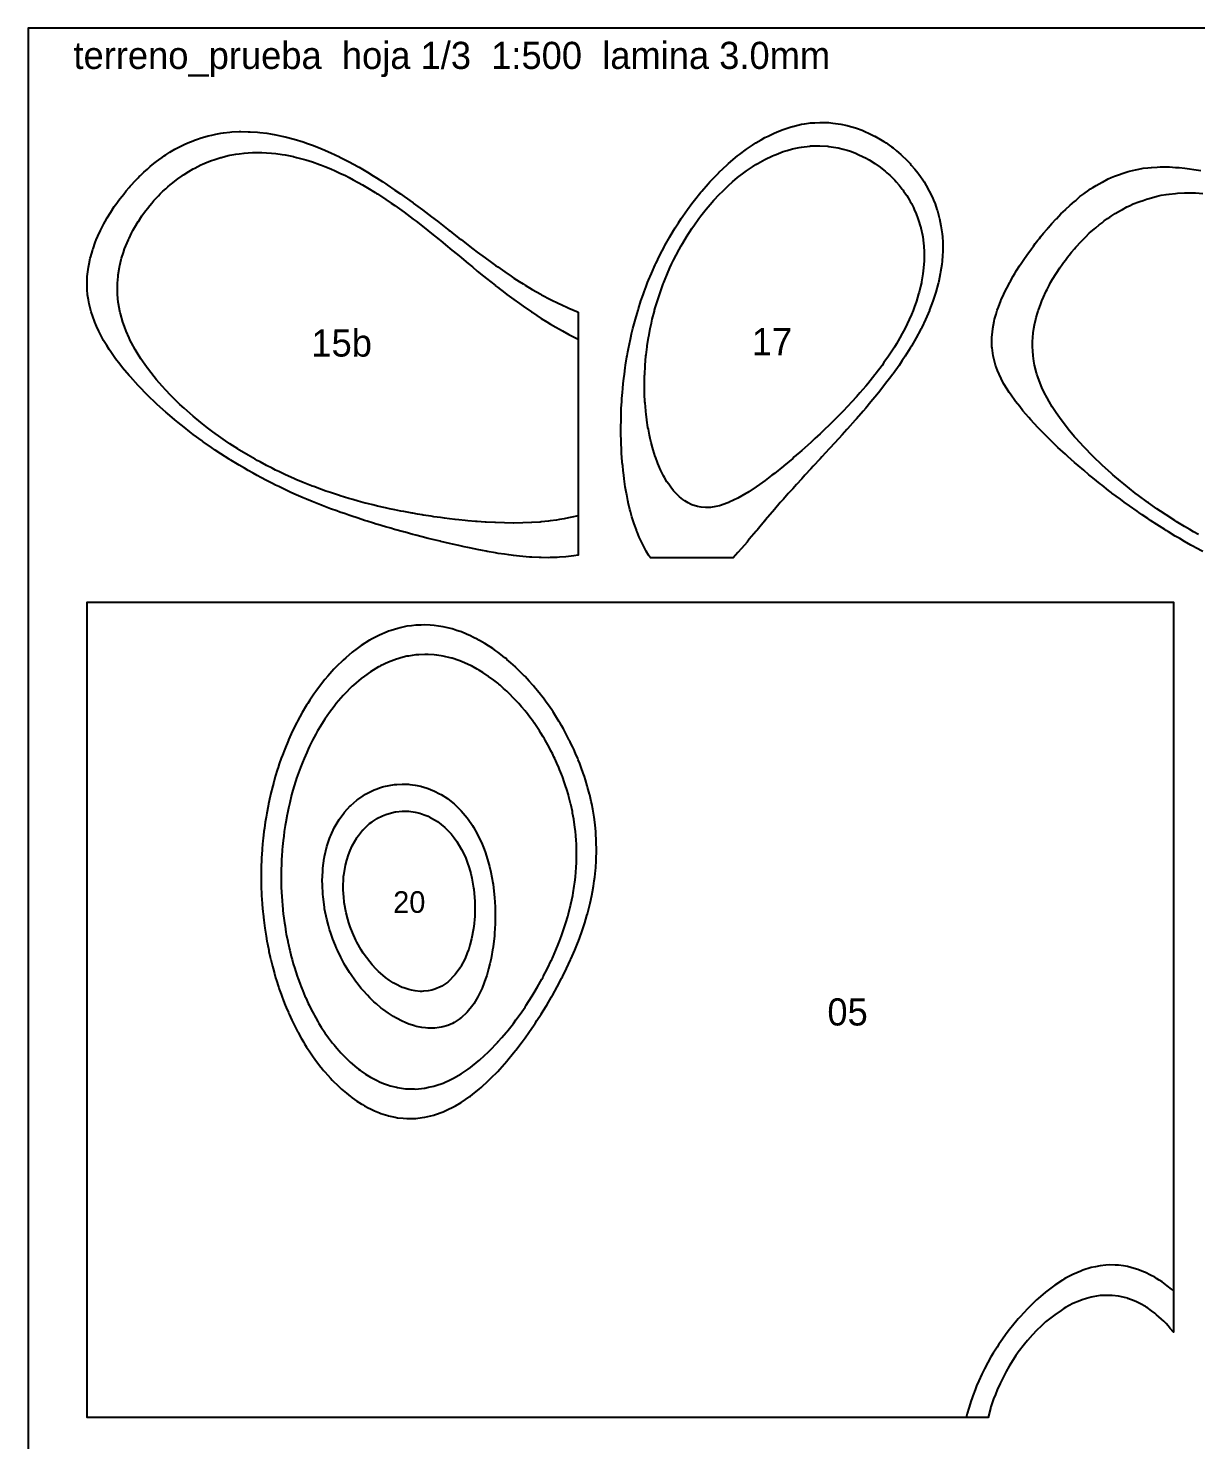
# Model space of a CAD drawing. Header units: millimetres. Extents: x 0 to 500, y 0 to 700.
# Drawn here: x 0 to 258.1, y 388.1 to 700 of the extents above; entities that cross this region are included whole.
import ezdxf
from ezdxf.enums import TextEntityAlignment as Align

# ---------------------------------------------------------------- set-up
doc = ezdxf.new("R2010")
doc.units = ezdxf.units.MM
for name, color, linetype in [('CORTE', 1, 'Continuous'), ('GRABADO', 5, 'Continuous'), ('HOJA', 8, 'Continuous')]:
    doc.layers.add(name, color=color, linetype=linetype)

msp = doc.modelspace()

# ---------------------------------------------------------------- linework, layer by layer
at = {"layer": 'CORTE'}
for points in [[(41.46, 676.6), (42.57, 676.78), (43.2, 676.88), (44.6, 677.03), (45.04, 677.07), (46.63, 677.15), (46.98, 677.16), (48.65, 677.14), (49.03, 677.13), (50.68, 677.02), (51.22, 676.98), (52.71, 676.79), (53.55, 676.67), (54.73, 676.46), (56.06, 676.18), (56.76, 676.02), (58.77, 675.49), (58.78, 675.49), (58.79, 675.48), (60.81, 674.87), (61.76, 674.54), (62.84, 674.16), (64.56, 673.47), (64.86, 673.36), (65.06, 673.27), (66.89, 672.48), (68.79, 671.57), (68.91, 671.51), (69.03, 671.45), (70.93, 670.48), (72.84, 669.43), (72.96, 669.37), (73.12, 669.27), (74.98, 668.19), (76.23, 667.41), (77.01, 666.94), (78.37, 666.05), (79.03, 665.62), (79.37, 665.4), (81.05, 664.25), (82.31, 663.38), (83.08, 662.83), (85.07, 661.39), (85.1, 661.37), (85.11, 661.36), (87.12, 659.86), (87.82, 659.34), (89.15, 658.32), (90.46, 657.33), (91.17, 656.77), (93.06, 655.31), (93.19, 655.21), (93.65, 654.85), (95.21, 653.64), (95.67, 653.29), (97.24, 652.07), (98.3, 651.28), (99.26, 650.54), (100.99, 649.26), (101.28, 649.04), (102.1, 648.45), (103.3, 647.57), (103.78, 647.24), (105.32, 646.15), (106.73, 645.23), (107.35, 644.8), (108.52, 644.05), (109.37, 643.52), (109.88, 643.21), (111.39, 642.29), (113.34, 641.2), (113.41, 641.16), (113.49, 641.11), (115.43, 640.07), (117.26, 639.18), (117.45, 639.09), (117.63, 639), (119.47, 638.15), (121.26, 637.4), (121.54, 637.28), (121.54, 583.55), (120.63, 583.41), (119.45, 583.26), (118.81, 583.2), (117.42, 583.09), (116.93, 583.06), (115.4, 583.01), (114.96, 583), (113.37, 583.01), (112.91, 583.02), (111.34, 583.1), (110.78, 583.13), (109.32, 583.26), (108.56, 583.33), (107.29, 583.47), (106.26, 583.6), (105.27, 583.75), (103.88, 583.96), (103.25, 584.07), (101.42, 584.39), (101.22, 584.43), (100.43, 584.59), (99.2, 584.82), (98.91, 584.87), (97.18, 585.24), (96.36, 585.4), (95.15, 585.68), (93.75, 585.99), (93.13, 586.14), (91.19, 586.6), (91.11, 586.62), (91.08, 586.63), (89.08, 587.12), (88.42, 587.27), (87.06, 587.62), (85.69, 587.97), (85.04, 588.15), (83.3, 588.62), (83.02, 588.7), (82.92, 588.72), (80.99, 589.25), (80.12, 589.49), (78.97, 589.83), (77.25, 590.34), (76.94, 590.43), (76.3, 590.64), (74.92, 591.06), (74.32, 591.24), (72.9, 591.7), (71.3, 592.23), (70.87, 592.38), (70.1, 592.66), (68.85, 593.09), (68.18, 593.32), (66.83, 593.82), (64.94, 594.54), (64.8, 594.59), (64.61, 594.68), (62.78, 595.4), (61.53, 595.92), (60.76, 596.25), (59.75, 596.69), (58.73, 597.14), (57.91, 597.51), (56.71, 598.07), (55.38, 598.71), (54.69, 599.04), (54.01, 599.38), (52.66, 600.07), (51.41, 600.73), (50.64, 601.14), (49.71, 601.66), (48.62, 602.27), (47.78, 602.75), (46.59, 603.45), (44.79, 604.54), (44.57, 604.68), (44.43, 604.77), (42.54, 605.98), (41.32, 606.78), (40.52, 607.33), (38.67, 608.63), (38.5, 608.75), (38.42, 608.8), (36.47, 610.25), (35.71, 610.82), (34.45, 611.81), (33.16, 612.84), (32.42, 613.46), (30.76, 614.86), (30.4, 615.18), (28.51, 616.87), (28.38, 617.01), (26.4, 618.89), (26.35, 618.95), (24.42, 620.91), (24.33, 621.02), (22.58, 622.93), (22.3, 623.27), (20.87, 624.95), (20.28, 625.74), (19.31, 626.97), (18.25, 628.52), (17.91, 628.99), (17.37, 629.87), (16.67, 631.01), (16.23, 631.87), (15.59, 633.03), (15.09, 634.17), (14.69, 635.05), (14.2, 636.51), (13.99, 637.08), (13.92, 637.36), (13.46, 639.1), (13.32, 639.98), (13.13, 641.12), (13.05, 642.26), (13, 643.15), (13.03, 644.31), (13.06, 645.17), (13.17, 646.19), (13.3, 647.19), (13.45, 647.95), (13.72, 649.22), (13.83, 649.59), (14.2, 650.82), (14.29, 651.15), (14.32, 651.24), (14.81, 652.65), (15.05, 653.26), (15.4, 654.08), (15.97, 655.28), (16.05, 655.46), (16.23, 655.78), (16.73, 656.8), (17.01, 657.3), (17.46, 658.1), (18.23, 659.32), (18.24, 659.34), (18.25, 659.36), (19.02, 660.57), (19.58, 661.34), (19.87, 661.76), (20.28, 662.28), (20.73, 662.91), (21.11, 663.36), (21.63, 664.04), (22.3, 664.79), (22.57, 665.12), (22.82, 665.38), (23.53, 666.18), (24.33, 666.97), (24.54, 667.2), (24.76, 667.4), (25.56, 668.2), (26.35, 668.88), (26.63, 669.15), (26.98, 669.42), (27.73, 670.08), (28.38, 670.55), (28.88, 670.95), (29.61, 671.44), (30.06, 671.79), (30.41, 672), (31.28, 672.59), (32.43, 673.24), (32.58, 673.32), (32.87, 673.47), (33.89, 674.04), (34.46, 674.29), (35.27, 674.68), (36.49, 675.15), (36.73, 675.25), (37.45, 675.49), (38.23, 675.77), (38.52, 675.85), (39.8, 676.23), (40.55, 676.39), (41.46, 676.6)], [(133.93, 590.5), (133.74, 591.14), (133.45, 592.04), (133.15, 593.17), (133.01, 593.63), (132.64, 595.19), (132.62, 595.27), (132.55, 595.62), (132.28, 596.95), (132.24, 597.22), (131.97, 598.66), (131.9, 599.24), (131.71, 600.43), (131.62, 601.27), (131.49, 602.23), (131.4, 603.29), (131.31, 604.07), (131.23, 605.32), (131.17, 605.96), (131.11, 607.34), (131.07, 607.88), (131.04, 609.36), (131.02, 609.85), (131.02, 611.39), (131, 611.86), (131.03, 613.41), (131.03, 613.91), (131.09, 615.44), (131.1, 616.01), (131.2, 617.46), (131.23, 618.16), (131.34, 619.49), (131.41, 620.36), (131.53, 621.51), (131.65, 622.63), (131.77, 623.53), (131.95, 624.96), (132.05, 625.56), (132.34, 627.37), (132.38, 627.58), (132.55, 628.5), (132.76, 629.61), (132.8, 629.86), (133.19, 631.63), (133.37, 632.45), (133.67, 633.66), (134.05, 635.16), (134.2, 635.68), (134.57, 636.95), (134.79, 637.7), (134.88, 638.02), (135.44, 639.73), (135.89, 641.06), (136.14, 641.75), (136.59, 642.92), (136.91, 643.78), (137.14, 644.33), (137.75, 645.8), (138.61, 647.73), (138.65, 647.83), (138.69, 647.91), (139.63, 649.85), (140.62, 651.78), (140.67, 651.87), (140.73, 651.98), (141.81, 653.9), (142.64, 655.31), (143.02, 655.92), (143.71, 657), (144.33, 657.95), (144.66, 658.45), (145.74, 659.97), (146.68, 661.26), (147.26, 662), (148.7, 663.8), (148.89, 664.02), (150.29, 665.61), (150.67, 666.05), (150.72, 666.11), (152.62, 668.07), (152.74, 668.19), (154.51, 669.85), (154.76, 670.08), (154.78, 670.1), (156.78, 671.78), (157.23, 672.12), (158.8, 673.31), (160.07, 674.15), (160.82, 674.65), (162, 675.33), (162.84, 675.82), (163.57, 676.18), (164.86, 676.82), (165.94, 677.26), (166.88, 677.64), (168.65, 678.2), (168.91, 678.29), (169.02, 678.31), (170.93, 678.77), (171.59, 678.87), (172.95, 679.07), (173.87, 679.13), (174.98, 679.19), (175.94, 679.17), (177, 679.14), (177.84, 679.05), (179.02, 678.9), (179.61, 678.8), (181.04, 678.49), (181.27, 678.43), (182.03, 678.2), (182.84, 677.97), (183.07, 677.9), (184.33, 677.44), (185.09, 677.13), (185.75, 676.83), (187.05, 676.18), (187.09, 676.16), (187.11, 676.15), (188.39, 675.43), (189.13, 674.96), (189.63, 674.64), (190.31, 674.15), (190.81, 673.8), (191.16, 673.54), (191.95, 672.92), (192.86, 672.12), (193.03, 671.97), (193.18, 671.83), (194.07, 670.99), (194.91, 670.09), (195.05, 669.95), (195.2, 669.77), (196, 668.86), (196.61, 668.06), (196.88, 667.72), (197.22, 667.22), (197.71, 666.53), (198.01, 666.04), (198.49, 665.28), (199.18, 664.01), (199.2, 663.96), (199.25, 663.87), (199.86, 662.6), (200.11, 661.98), (200.45, 661.16), (200.86, 659.95), (200.96, 659.64), (201.27, 658.5), (201.39, 658.05), (201.42, 657.92), (201.74, 656.37), (201.82, 655.89), (201.99, 654.59), (202.06, 653.87), (202.13, 652.7), (202.15, 651.84), (202.14, 650.68), (202.1, 649.81), (202, 648.52), (201.92, 647.78), (201.68, 646.18), (201.61, 645.76), (201.27, 644.13), (201.19, 643.73), (201.16, 643.62), (200.64, 641.71), (200.34, 640.78), (199.98, 639.68), (199.25, 637.75), (199.21, 637.65), (199.19, 637.59), (198.33, 635.63), (197.49, 633.86), (197.36, 633.6), (197.23, 633.35), (196.28, 631.58), (195.21, 629.73), (195.11, 629.55), (194.94, 629.28), (193.84, 627.53), (193.19, 626.55), (192.48, 625.5), (191.17, 623.65), (191.04, 623.48), (190.66, 622.97), (189.52, 621.46), (189.15, 620.98), (187.93, 619.43), (187.14, 618.45), (186.26, 617.41), (185.12, 616.04), (184.55, 615.39), (183.1, 613.71), (182.78, 613.36), (181.08, 611.45), (180.98, 611.34), (179.88, 610.14), (179.14, 609.32), (179.07, 609.24), (177.27, 607.29), (177.05, 607.04), (175.4, 605.27), (175.03, 604.86), (173.52, 603.25), (173.02, 602.67), (171.66, 601.23), (171, 600.46), (169.82, 599.2), (168.98, 598.23), (168.01, 597.18), (166.97, 595.95), (166.23, 595.16), (164.95, 593.63), (164.49, 593.14), (162.93, 591.27), (162.79, 591.12), (162.02, 590.2), (161.09, 589.1), (160.92, 588.87), (159.37, 587.07), (158.9, 586.46), (157.63, 585.05), (156.88, 584.12), (155.79, 583), (137.55, 583), (137.14, 583.58), (136.59, 584.46), (136.38, 584.85), (136.27, 585.06), (135.69, 586.18), (135.28, 587.09), (135.05, 587.57), (134.57, 588.72), (134.46, 589.01), (134.43, 589.12), (133.93, 590.5)], [(13, 393), (13, 573.15), (253.15, 573.15), (253.15, 411.85), (252.45, 412.69), (251.97, 413.25), (251.51, 413.75), (251.01, 414.28), (250.5, 414.76), (249.94, 415.27), (249.43, 415.71), (249, 416.07), (248.3, 416.58), (247.3, 417.28), (247.11, 417.41), (246.99, 417.49), (245.82, 418.12), (244.98, 418.55), (244.45, 418.77), (243.05, 419.3), (242.99, 419.32), (242.97, 419.33), (241.37, 419.7), (240.96, 419.79), (239.59, 419.93), (238.96, 419.99), (237.6, 419.95), (236.95, 419.92), (235.29, 419.65), (234.94, 419.59), (233.92, 419.3), (232.93, 419), (232.44, 418.8), (230.92, 418.16), (229.28, 417.28), (228.91, 417.08), (228.31, 416.67), (226.9, 415.72), (226.31, 415.26), (224.89, 414.11), (223.95, 413.25), (222.88, 412.21), (221.95, 411.23), (220.86, 410.01), (220.22, 409.21), (218.85, 407.43), (218.68, 407.19), (218.33, 406.67), (217.34, 405.17), (216.84, 404.34), (216.16, 403.15), (215.4, 401.71), (215.1, 401.13), (214.82, 400.54), (214.2, 399.11), (213.78, 398.07), (213.4, 397.09), (212.81, 395.36), (212.72, 395.08), (212.68, 394.95), (212.15, 393), (13, 393)], [(118.55, 533.27), (118.07, 534.62), (118.02, 534.76), (117.88, 535.13), (117.45, 536.21), (117.27, 536.64), (116.84, 537.62), (116.37, 538.66), (116.21, 539.01), (115.86, 539.71), (115.54, 540.35), (115.37, 540.68), (114.83, 541.67), (114.26, 542.7), (114.11, 542.96), (113.85, 543.39), (113.34, 544.21), (113.02, 544.72), (112.55, 545.43), (111.84, 546.49), (111.73, 546.63), (111.66, 546.74), (110.87, 547.79), (110.13, 548.76), (109.99, 548.93), (109.82, 549.14), (109.07, 550.03), (108.42, 550.78), (108.13, 551.1), (107.81, 551.46), (107.15, 552.14), (106.5, 552.8), (106.14, 553.15), (105.8, 553.48), (105.09, 554.11), (104.29, 554.82), (104.02, 555.05), (103.78, 555.25), (102.89, 555.94), (101.77, 556.78), (101.74, 556.8), (101.7, 556.83), (100.52, 557.6), (99.76, 558.08), (99.27, 558.36), (98.36, 558.85), (97.96, 559.07), (97.75, 559.18), (96.58, 559.7), (95.74, 560.07), (95.15, 560.27), (93.73, 560.76), (93.64, 560.78), (93.3, 560.87), (92.02, 561.18), (91.72, 561.25), (90.29, 561.45), (89.71, 561.54), (88.42, 561.6), (87.7, 561.63), (86.37, 561.56), (85.69, 561.52), (84.08, 561.27), (83.68, 561.21), (82.36, 560.87), (81.67, 560.68), (81.38, 560.57), (79.66, 559.94), (77.88, 559.08), (77.65, 558.98), (77.44, 558.85), (75.64, 557.77), (74.33, 556.83), (73.63, 556.31), (71.88, 554.82), (71.61, 554.58), (69.85, 552.8), (69.6, 552.54), (68.1, 550.78), (67.59, 550.15), (66.56, 548.76), (65.57, 547.34), (65.19, 546.74), (64.59, 545.76), (63.96, 544.72), (63.56, 544.02), (62.86, 542.7), (62.19, 541.32), (61.87, 540.68), (61.55, 539.98), (60.97, 538.66), (60.6, 537.71), (60.17, 536.64), (59.53, 534.88), (59.44, 534.62), (59.4, 534.49), (58.8, 532.6), (58.52, 531.59), (58.23, 530.58), (57.8, 528.84), (57.72, 528.56), (57.52, 527.63), (57.29, 526.54), (57.24, 526.26), (56.92, 524.52), (56.81, 523.81), (56.6, 522.5), (56.48, 521.46), (56.35, 520.48), (56.23, 519.19), (56.16, 518.46), (56.06, 517), (56.02, 516.44), (55.96, 514.87), (55.94, 514.42), (55.92, 512.82), (55.91, 512.4), (55.94, 510.82), (55.94, 510.38), (56.01, 508.87), (56.03, 508.36), (56.13, 506.97), (56.18, 506.34), (56.3, 505.12), (56.38, 504.32), (56.51, 503.31), (56.65, 502.3), (56.76, 501.54), (56.97, 500.28), (57.05, 499.81), (57.35, 498.26), (57.38, 498.12), (57.52, 497.49), (57.75, 496.47), (57.8, 496.24), (58.15, 494.85), (58.32, 494.22), (58.59, 493.27), (58.91, 492.2), (59.06, 491.72), (59.53, 490.28), (59.56, 490.2), (59.57, 490.18), (60.1, 488.73), (60.32, 488.16), (60.67, 487.28), (61.15, 486.14), (61.27, 485.86), (61.55, 485.25), (61.9, 484.48), (62.08, 484.12), (62.57, 483.13), (63.11, 482.1), (63.27, 481.81), (63.56, 481.29), (64, 480.52), (64.27, 480.08), (64.77, 479.27), (65.55, 478.06), (65.56, 478.05), (65.57, 478.03), (66.4, 476.87), (67.03, 476.04), (67.27, 475.72), (67.59, 475.33), (68.18, 474.62), (68.71, 474.02), (69.13, 473.55), (69.6, 473.04), (70.12, 472.52), (70.66, 472.01), (71.15, 471.54), (71.61, 471.12), (72.23, 470.61), (73.02, 469.99), (73.36, 469.72), (73.62, 469.52), (74.55, 468.9), (75.63, 468.21), (75.79, 468.13), (76.09, 467.97), (77.12, 467.44), (77.64, 467.19), (78.52, 466.84), (79.65, 466.41), (80.01, 466.32), (81.41, 465.96), (81.61, 465.9), (81.66, 465.89), (83.37, 465.66), (83.67, 465.62), (85.31, 465.59), (85.68, 465.58), (87.5, 465.77), (87.68, 465.79), (88.47, 465.96), (89.69, 466.23), (90.09, 466.36), (91.7, 466.9), (93.42, 467.68), (93.71, 467.81), (93.99, 467.97), (95.72, 468.96), (97.23, 469.99), (97.74, 470.34), (99.49, 471.75), (99.75, 471.96), (99.8, 472.01), (101.76, 473.81), (101.97, 474.03), (103.78, 475.91), (103.9, 476.05), (104.69, 476.97), (105.64, 478.07), (105.79, 478.24), (107.23, 480.09), (107.8, 480.84), (108.71, 482.11), (109.82, 483.7), (110.1, 484.13), (110.59, 484.9), (111.38, 486.15), (111.83, 486.88), (112.58, 488.17), (113.55, 489.89), (113.72, 490.19), (113.85, 490.43), (114.76, 492.21), (115.62, 493.98), (115.74, 494.23), (115.86, 494.51), (116.62, 496.25), (117.15, 497.54), (117.45, 498.27), (117.88, 499.43), (118.19, 500.29), (118.34, 500.76), (118.85, 502.31), (119.25, 503.69), (119.44, 504.33), (119.89, 506.15), (119.94, 506.35), (119.96, 506.41), (120.36, 508.37), (120.46, 508.94), (120.7, 510.39), (120.82, 511.32), (120.95, 512.41), (121.05, 513.57), (121.12, 514.43), (121.18, 515.72), (121.21, 516.45), (121.21, 517.77), (121.21, 518.47), (121.16, 519.73), (121.12, 520.49), (121.03, 521.62), (120.95, 522.51), (120.83, 523.45), (120.69, 524.52), (120.58, 525.21), (120.34, 526.54), (120.27, 526.92), (119.91, 528.56), (119.91, 528.58), (119.89, 528.65), (119.5, 530.18), (119.39, 530.58), (119.04, 531.75), (118.77, 532.6), (118.55, 533.27)], [(91.25, 530.65), (92.68, 529.75), (92.69, 529.75), (92.78, 529.68), (94.12, 528.6), (94.27, 528.48), (95.56, 527.22), (95.72, 527.05), (96.99, 525.54), (97.03, 525.5), (97.21, 525.24), (98.2, 523.8), (98.43, 523.42), (99.25, 521.98), (99.86, 520.73), (100.19, 520.05), (100.62, 518.97), (101, 517.99), (101.3, 517.04), (101.69, 515.81), (101.96, 514.78), (102.25, 513.51), (102.7, 511.17), (102.71, 511.11), (102.74, 510.89), (103.02, 508.55), (103.08, 507.94), (103.2, 505.86), (103.23, 504.93), (103.22, 503.03), (103.21, 502.1), (103.08, 500.02), (103.04, 499.41), (102.76, 497.02), (102.74, 496.85), (102.73, 496.8), (102.31, 494.42), (102.03, 493.23), (101.77, 492.11), (101.34, 490.66), (101.1, 489.91), (100.8, 489.14), (100.31, 487.85), (99.91, 486.98), (99.38, 485.92), (98.48, 484.44), (98.28, 484.15), (97.05, 482.6), (97.01, 482.56), (95.62, 481.26), (95.51, 481.18), (94.18, 480.3), (93.75, 480.07), (92.74, 479.63), (91.65, 479.3), (91.3, 479.22), (90.81, 479.16), (89.86, 479.02), (89.08, 479), (88.42, 479.01), (87.85, 479.09), (86.99, 479.17), (85.79, 479.43), (85.55, 479.48), (85.42, 479.53), (84.12, 479.95), (83.31, 480.29), (82.68, 480.55), (81.38, 481.22), (81.25, 481.29), (80.77, 481.58), (79.82, 482.17), (79.6, 482.32), (78.38, 483.2), (77.96, 483.55), (76.95, 484.39), (76.42, 484.87), (75.51, 485.74), (74.98, 486.3), (74.08, 487.28), (73.63, 487.81), (72.65, 489.03), (72.36, 489.41), (71.21, 491.04), (71.17, 491.1), (71.05, 491.3), (70.09, 492.87), (69.78, 493.43), (69.09, 494.74), (68.34, 496.28), (68.16, 496.68), (67.9, 497.3), (67.34, 498.73), (66.91, 499.99), (66.62, 500.86), (66.38, 501.69), (66.01, 503.12), (65.52, 505.4), (65.5, 505.49), (65.47, 505.75), (65.17, 508.02), (65.11, 508.67), (65.01, 510.73), (65, 511.64), (65.09, 513.67), (65.14, 514.36), (65.45, 516.63), (65.49, 516.87), (65.51, 516.96), (66.04, 519.18), (66.62, 520.94), (66.76, 521.32), (66.88, 521.6), (67.65, 523.29), (68.31, 524.44), (68.7, 525.11), (69.74, 526.54), (69.91, 526.76), (71.17, 528.14), (71.28, 528.26), (72.6, 529.4), (72.82, 529.58), (74.04, 530.41), (74.54, 530.72), (75.47, 531.21), (76.45, 531.68), (76.91, 531.86), (77.87, 532.19), (78.34, 532.34), (78.58, 532.41), (79.77, 532.67), (80.99, 532.86), (81.21, 532.89), (81.46, 532.9), (82.64, 532.95), (83.79, 532.93), (84.08, 532.92), (84.32, 532.89), (85.51, 532.73), (86.78, 532.48), (86.95, 532.44), (87.23, 532.35), (88.38, 531.99), (88.95, 531.77), (89.82, 531.39), (90.9, 530.85), (91.25, 530.65)]]:
    msp.add_lwpolyline(points, close=True, dxfattribs=at)
msp.add_lwpolyline([(259.62, 584.33), (258.06, 585.19), (257.6, 585.44), (257, 585.78), (255.57, 586.59), (254.53, 587.21), (253.55, 587.79), (252.04, 588.71), (251.53, 589.02), (251.21, 589.22), (249.5, 590.31), (248.07, 591.24), (247.48, 591.64), (246.24, 592.48), (245.46, 593.01), (245.09, 593.26), (243.43, 594.44), (242.25, 595.28), (241.41, 595.91), (239.55, 597.29), (239.39, 597.42), (238.8, 597.88), (237.36, 599), (236.95, 599.31), (235.34, 600.63), (234.46, 601.33), (233.32, 602.31), (232.07, 603.35), (231.29, 604.05), (229.78, 605.37), (229.27, 605.85), (227.59, 607.38), (227.24, 607.73), (225.49, 609.4), (225.22, 609.69), (223.5, 611.42), (223.2, 611.76), (221.61, 613.44), (221.17, 613.98), (219.86, 615.46), (219.15, 616.4), (218.26, 617.48), (217.12, 619.12), (216.84, 619.5), (216.4, 620.22), (215.6, 621.52), (215.09, 622.58), (214.59, 623.54), (214.27, 624.37), (213.81, 625.57), (213.37, 627.28), (213.29, 627.59), (213.07, 629.38), (213.03, 629.62), (213.03, 629.66), (213, 631.64), (213.01, 631.7), (213.06, 632.24), (213.19, 633.54), (213.2, 633.67), (213.51, 635.25), (213.6, 635.69), (213.93, 636.85), (214.2, 637.71), (214.44, 638.37), (214.98, 639.74), (215.02, 639.81), (215.09, 639.97), (215.63, 641.22), (215.88, 641.76), (216.29, 642.58), (216.94, 643.78), (217, 643.89), (217.12, 644.09), (217.72, 645.19), (218.08, 645.8), (218.48, 646.46), (219.14, 647.47), (219.27, 647.68), (219.36, 647.81), (220.06, 648.92), (220.72, 649.83), (220.9, 650.1), (221.17, 650.45), (221.74, 651.28), (222.18, 651.85), (222.6, 652.44), (223.19, 653.15), (223.5, 653.57), (223.76, 653.87), (224.39, 654.69), (225.22, 655.61), (225.34, 655.77), (225.46, 655.89), (226.26, 656.87), (227.24, 657.86), (227.27, 657.89), (227.29, 657.91), (228.23, 658.95), (229.27, 659.9), (229.28, 659.92), (229.3, 659.93), (230.29, 660.93), (231.29, 661.74), (231.4, 661.84), (231.55, 661.95), (232.48, 662.78), (233.32, 663.37), (233.65, 663.64), (234.17, 663.97), (234.83, 664.48), (235.35, 664.78), (236.06, 665.27), (237.37, 665.96), (237.39, 665.97), (237.43, 665.99), (238.7, 666.69), (239.4, 666.98), (240.11, 667.31), (241.43, 667.76), (241.61, 667.84), (242.24, 668.01), (243.15, 668.32), (243.46, 668.39), (244.76, 668.73), (245.49, 668.85), (246.48, 669.04), (247.51, 669.15), (248.3, 669.25), (249.54, 669.3), (250.23, 669.35), (251.57, 669.34), (252.27, 669.34), (253.59, 669.26), (254.42, 669.21), (255.62, 669.08), (256.71, 668.95), (257.65, 668.79), (259.16, 668.53)], dxfattribs=at)
at = {"layer": 'GRABADO'}
for points in [[(195.21, 636.76), (194.73, 635.63), (194.29, 634.7), (193.75, 633.6), (193.19, 632.55), (192.66, 631.58), (191.89, 630.27), (191.46, 629.55), (191.17, 629.1), (190.14, 627.53), (189.16, 626.1), (188.72, 625.5), (187.41, 623.76), (187.2, 623.48), (187.14, 623.39), (185.57, 621.45), (185.12, 620.91), (183.84, 619.43), (183.1, 618.58), (182.02, 617.41), (181.08, 616.38), (180.11, 615.38), (179.06, 614.29), (178.11, 613.36), (177.05, 612.29), (176.04, 611.34), (175.03, 610.35), (173.88, 609.31), (173.01, 608.49), (171.64, 607.29), (170.99, 606.68), (169.33, 605.27), (168.98, 604.94), (167.04, 603.33), (166.96, 603.26), (166.94, 603.24), (164.94, 601.63), (164.37, 601.22), (162.92, 600.08), (161.64, 599.19), (160.9, 598.64), (159.29, 597.58), (158.88, 597.32), (158.6, 597.17), (156.86, 596.14), (154.94, 595.24), (154.83, 595.2), (154.65, 595.14), (152.81, 594.49), (151.98, 594.31), (150.78, 594.12), (149.74, 594.1), (148.75, 594.16), (147.93, 594.33), (146.71, 594.71), (146.41, 594.84), (145.91, 595.14), (145.1, 595.56), (144.68, 595.85), (143.95, 596.45), (143.24, 597.18), (142.93, 597.45), (142.65, 597.77), (142.01, 598.57), (141.6, 599.21), (141.18, 599.77), (140.63, 600.72), (140.44, 601.06), (140.36, 601.25), (139.76, 602.4), (139.42, 603.27), (139.15, 603.82), (138.62, 605.29), (138.61, 605.31), (138.6, 605.34), (138.12, 606.84), (138, 607.33), (137.68, 608.43), (137.49, 609.35), (137.3, 610.07), (137.07, 611.37), (136.98, 611.78), (136.74, 613.4), (136.72, 613.53), (136.58, 614.66), (136.5, 615.35), (136.5, 615.43), (136.34, 617.21), (136.33, 617.45), (136.24, 619.14), (136.24, 619.48), (136.21, 621.13), (136.22, 621.5), (136.24, 623.19), (136.26, 623.53), (136.35, 625.32), (136.37, 625.55), (136.55, 627.54), (136.55, 627.58), (136.58, 627.83), (136.8, 629.6), (136.83, 629.85), (137.12, 631.63), (137.23, 632.27), (137.5, 633.65), (137.75, 634.82), (137.95, 635.68), (138.41, 637.51), (138.46, 637.7), (138.6, 638.18), (139.06, 639.73), (139.28, 640.4), (139.73, 641.75), (140.38, 643.53), (140.47, 643.78), (140.62, 644.16), (141.3, 645.8), (141.85, 647.03), (142.21, 647.83), (142.64, 648.72), (143.21, 649.85), (143.88, 651.09), (144.3, 651.88), (144.66, 652.5), (145.5, 653.9), (146.68, 655.74), (146.81, 655.93), (147.12, 656.37), (148.25, 657.95), (148.7, 658.56), (149.83, 659.98), (150.72, 661.05), (151.56, 662), (152.74, 663.27), (153.5, 664.03), (154.76, 665.24), (155.69, 666.05), (156.78, 666.99), (158.21, 668.08), (158.8, 668.52), (160.1, 669.39), (160.82, 669.86), (161.25, 670.11), (162.84, 671.01), (164.55, 671.82), (164.86, 671.97), (165.3, 672.13), (166.89, 672.75), (167.75, 673), (168.91, 673.34), (170.42, 673.65), (170.93, 673.75), (172.75, 673.96), (172.95, 673.98), (174.84, 674.02), (174.98, 674.02), (176.74, 673.91), (177, 673.88), (178.51, 673.65), (179.03, 673.55), (180.16, 673.27), (181.05, 673.03), (181.72, 672.8), (183.07, 672.29), (183.19, 672.25), (183.43, 672.13), (184.57, 671.61), (185.1, 671.34), (185.89, 670.9), (187.12, 670.14), (187.14, 670.12), (187.17, 670.1), (188.33, 669.29), (189.14, 668.64), (189.45, 668.39), (189.8, 668.07), (190.52, 667.43), (191.16, 666.78), (191.53, 666.41), (191.85, 666.05), (192.48, 665.34), (193.19, 664.43), (193.37, 664.2), (193.5, 664.02), (194.2, 663), (194.81, 661.99), (194.96, 661.74), (195.21, 661.25), (195.66, 660.41), (195.86, 659.96), (196.28, 659), (196.67, 657.93), (196.82, 657.52), (197.23, 656.1), (197.28, 655.95), (197.29, 655.9), (197.64, 654.28), (197.71, 653.87), (197.89, 652.51), (197.96, 651.84), (198.03, 650.61), (198.04, 649.82), (198.02, 648.57), (197.98, 647.79), (197.84, 646.37), (197.77, 645.76), (197.47, 643.97), (197.42, 643.73), (197.23, 642.95), (196.94, 641.71), (196.81, 641.28), (196.32, 639.68), (195.81, 638.25), (195.59, 637.65), (195.21, 636.76)], [(120.17, 591.94), (119.45, 591.79), (118.49, 591.6), (117.43, 591.41), (116.76, 591.3), (115.4, 591.12), (114.98, 591.06), (113.38, 590.9), (113.14, 590.87), (111.35, 590.75), (111.25, 590.74), (109.33, 590.67), (109.3, 590.67), (107.31, 590.64), (107.3, 590.64), (105.28, 590.67), (105.25, 590.67), (103.26, 590.74), (103.15, 590.74), (101.23, 590.85), (101.01, 590.86), (99.21, 590.99), (98.83, 591.01), (97.19, 591.17), (96.61, 591.21), (95.16, 591.38), (94.34, 591.45), (93.14, 591.61), (92.04, 591.73), (91.11, 591.87), (89.69, 592.06), (89.09, 592.16), (87.29, 592.43), (87.07, 592.47), (86.01, 592.65), (85.04, 592.81), (84.85, 592.84), (83.02, 593.18), (82.37, 593.3), (81, 593.58), (79.83, 593.82), (78.97, 594.02), (77.21, 594.42), (76.95, 594.48), (76.19, 594.67), (74.93, 594.98), (74.51, 595.08), (72.9, 595.52), (71.73, 595.84), (70.88, 596.09), (68.92, 596.69), (68.85, 596.71), (68.83, 596.72), (66.83, 597.37), (65.79, 597.72), (64.81, 598.08), (63.11, 598.71), (62.78, 598.83), (62.59, 598.9), (60.76, 599.63), (59.16, 600.31), (58.73, 600.49), (58.2, 600.73), (56.71, 601.4), (55.42, 602.02), (54.69, 602.37), (53.94, 602.75), (52.66, 603.4), (51.24, 604.16), (50.64, 604.49), (50.15, 604.76), (48.61, 605.65), (46.73, 606.78), (46.59, 606.87), (46.34, 607.03), (44.57, 608.18), (43.63, 608.8), (42.54, 609.56), (40.79, 610.82), (40.52, 611.02), (39.6, 611.73), (38.49, 612.59), (38.17, 612.84), (36.47, 614.26), (35.76, 614.86), (34.44, 616.04), (33.53, 616.88), (32.42, 617.96), (31.47, 618.89), (30.4, 620.05), (29.58, 620.91), (28.37, 622.33), (27.85, 622.93), (26.35, 624.88), (26.29, 624.95), (26.15, 625.14), (24.87, 626.97), (24.32, 627.89), (23.62, 628.99), (22.84, 630.47), (22.55, 631.01), (22.29, 631.6), (21.63, 633.04), (21.25, 634.07), (20.89, 635.06), (20.36, 636.98), (20.34, 637.08), (20.26, 637.48), (19.94, 639.1), (19.9, 639.46), (19.73, 641.13), (19.72, 641.67), (19.7, 643.15), (19.73, 643.68), (19.85, 645.17), (19.9, 645.54), (20.17, 647.2), (20.19, 647.28), (20.26, 647.59), (20.57, 648.91), (20.65, 649.22), (21.04, 650.47), (21.31, 651.24), (21.58, 651.95), (22.15, 653.26), (22.19, 653.36), (22.29, 653.56), (22.85, 654.73), (23.15, 655.28), (23.56, 656.04), (24.32, 657.27), (24.33, 657.29), (24.34, 657.31), (25.13, 658.52), (25.72, 659.33), (25.98, 659.69), (26.35, 660.14), (26.87, 660.82), (27.32, 661.35), (27.8, 661.92), (28.37, 662.51), (28.78, 662.97), (29.19, 663.37), (29.79, 663.98), (30.4, 664.52), (30.85, 664.94), (31.39, 665.39), (31.94, 665.87), (32.43, 666.23), (33.09, 666.75), (34.06, 667.41), (34.29, 667.58), (34.45, 667.68), (35.52, 668.37), (36.48, 668.91), (36.82, 669.1), (37.5, 669.43), (38.16, 669.78), (38.51, 669.93), (39.57, 670.4), (40.54, 670.76), (41.04, 670.95), (42.56, 671.42), (42.6, 671.43), (42.72, 671.46), (44.21, 671.84), (44.59, 671.92), (45.91, 672.17), (46.62, 672.26), (47.71, 672.4), (48.65, 672.47), (49.61, 672.52), (50.67, 672.53), (51.63, 672.52), (52.7, 672.47), (53.79, 672.39), (54.73, 672.29), (56.11, 672.1), (56.76, 671.99), (58.62, 671.62), (58.78, 671.58), (59.27, 671.46), (60.81, 671.07), (61.36, 670.9), (62.83, 670.45), (64.4, 669.9), (64.86, 669.73), (65.58, 669.44), (66.88, 668.91), (67.83, 668.49), (68.91, 668), (70.1, 667.42), (70.93, 667.01), (71.82, 666.53), (72.96, 665.92), (73.86, 665.4), (74.98, 664.75), (76.67, 663.71), (77.01, 663.51), (77.2, 663.38), (79.03, 662.18), (80.23, 661.36), (81.05, 660.79), (83.07, 659.34), (83.08, 659.34), (83.09, 659.33), (85.1, 657.82), (85.75, 657.33), (87.13, 656.26), (88.33, 655.31), (89.15, 654.65), (90.84, 653.29), (91.17, 653.02), (92.71, 651.75), (93.19, 651.36), (93.3, 651.27), (95.22, 649.68), (95.74, 649.26), (97.24, 648), (98.19, 647.24), (99.26, 646.34), (100.66, 645.22), (101.28, 644.7), (103.19, 643.21), (103.31, 643.11), (103.74, 642.78), (105.33, 641.54), (105.82, 641.19), (107.35, 640.03), (108.57, 639.18), (109.37, 638.58), (111.22, 637.33), (111.39, 637.22), (111.48, 637.16), (113.41, 635.88), (114.65, 635.14), (115.43, 634.64), (116.63, 633.95), (117.45, 633.47), (118.1, 633.13), (119.47, 632.35), (121.09, 631.52), (121.54, 631.29), (121.54, 592.27), (120.17, 591.94)], [(13, 573.15), (253.15, 573.15), (253.15, 420.99), (252.9, 421.2), (252.74, 421.33), (251.77, 422.09), (251.01, 422.67), (250.61, 422.95), (250, 423.35), (249.39, 423.74), (249, 423.98), (248.1, 424.46), (246.99, 425.02), (246.75, 425.12), (246.14, 425.36), (245.3, 425.69), (244.98, 425.81), (243.75, 426.14), (242.98, 426.34), (242.09, 426.49), (240.97, 426.64), (240.26, 426.67), (238.96, 426.7), (238.23, 426.65), (236.95, 426.53), (235.89, 426.32), (234.94, 426.12), (233.11, 425.54), (232.93, 425.48), (232.66, 425.37), (230.92, 424.61), (229.31, 423.75), (228.91, 423.53), (228.63, 423.35), (226.9, 422.22), (225.71, 421.33), (224.89, 420.7), (223.26, 419.31), (222.87, 418.97), (221.14, 417.29), (220.86, 417.01), (219.25, 415.27), (218.85, 414.81), (217.55, 413.25), (216.83, 412.35), (216, 411.23), (214.82, 409.58), (214.57, 409.21), (214.14, 408.53), (213.29, 407.19), (212.8, 406.38), (212.12, 405.17), (211.36, 403.73), (211.06, 403.15), (210.79, 402.59), (210.12, 401.13), (209.64, 399.98), (209.28, 399.12), (208.78, 397.75), (208.54, 397.1), (208.43, 396.75), (207.91, 395.08), (207.58, 393.88), (207.35, 393), (13, 393), (13, 573.15)], [(125.24, 512.41), (125.39, 513.88), (125.44, 514.43), (125.54, 516.05), (125.56, 516.45), (125.6, 518.13), (125.6, 518.47), (125.57, 520.12), (125.56, 520.49), (125.47, 522.03), (125.43, 522.51), (125.3, 523.88), (125.22, 524.53), (125.06, 525.67), (124.93, 526.55), (124.78, 527.4), (124.56, 528.57), (124.45, 529.09), (124.11, 530.59), (124.07, 530.73), (123.93, 531.27), (123.65, 532.32), (123.57, 532.6), (123.18, 533.88), (122.94, 534.62), (122.68, 535.4), (122.24, 536.64), (122.15, 536.88), (121.91, 537.5), (121.58, 538.34), (121.45, 538.66), (120.98, 539.75), (120.57, 540.68), (120.36, 541.14), (119.9, 542.1), (119.7, 542.51), (119.6, 542.7), (119.01, 543.84), (118.54, 544.72), (118.3, 545.15), (117.88, 545.88), (117.57, 546.43), (117.38, 546.74), (116.8, 547.68), (116.11, 548.76), (116.01, 548.91), (115.87, 549.13), (115.2, 550.11), (114.72, 550.78), (114.36, 551.29), (113.86, 551.96), (113.49, 552.44), (113.2, 552.8), (112.6, 553.56), (111.84, 554.49), (111.69, 554.67), (111.55, 554.82), (110.74, 555.74), (109.83, 556.74), (109.78, 556.79), (109.72, 556.84), (108.77, 557.8), (107.81, 558.75), (107.75, 558.8), (107.69, 558.86), (106.69, 559.75), (105.8, 560.53), (105.61, 560.69), (105.37, 560.88), (104.48, 561.58), (103.79, 562.12), (103.33, 562.44), (102.67, 562.9), (102.14, 563.27), (101.77, 563.52), (100.9, 564.04), (99.76, 564.72), (99.63, 564.79), (99.38, 564.92), (98.3, 565.47), (97.75, 565.75), (96.91, 566.1), (95.74, 566.59), (95.48, 566.67), (94.69, 566.94), (93.96, 567.17), (93.73, 567.25), (92.36, 567.58), (91.72, 567.73), (90.66, 567.89), (89.71, 568.03), (88.84, 568.08), (87.7, 568.15), (86.87, 568.12), (85.69, 568.08), (84.69, 567.95), (83.68, 567.83), (82.23, 567.51), (81.67, 567.38), (80.26, 566.94), (79.66, 566.74), (79.32, 566.6), (77.64, 565.9), (75.76, 564.92), (75.63, 564.85), (75.45, 564.74), (73.62, 563.59), (72.68, 562.9), (71.61, 562.09), (70.19, 560.88), (69.6, 560.36), (68.07, 558.86), (67.58, 558.36), (66.23, 556.85), (65.57, 556.07), (64.59, 554.83), (63.56, 553.44), (63.11, 552.81), (62.25, 551.49), (61.78, 550.79), (61.54, 550.41), (60.57, 548.77), (59.53, 546.88), (59.46, 546.75), (59.39, 546.61), (58.45, 544.73), (57.54, 542.73), (57.53, 542.71), (57.51, 542.68), (56.69, 540.69), (56.19, 539.36), (55.93, 538.67), (55.5, 537.44), (55.23, 536.65), (55.11, 536.26), (54.61, 534.63), (54.27, 533.39), (54.04, 532.61), (53.56, 530.66), (53.54, 530.59), (53.48, 530.33), (53.1, 528.57), (53.01, 528.09), (52.72, 526.55), (52.57, 525.63), (52.38, 524.52), (52.21, 523.25), (52.11, 522.5), (51.94, 520.95), (51.88, 520.48), (51.73, 518.72), (51.71, 518.46), (51.59, 516.57), (51.59, 516.44), (51.51, 514.47), (51.51, 514.42), (51.49, 512.42), (51.49, 512.4), (51.52, 510.43), (51.52, 510.38), (51.59, 508.48), (51.6, 508.36), (51.71, 506.58), (51.73, 506.34), (51.87, 504.72), (51.91, 504.32), (52.07, 502.9), (52.14, 502.3), (52.3, 501.11), (52.42, 500.28), (52.57, 499.36), (52.76, 498.26), (52.87, 497.65), (53.15, 496.24), (53.21, 495.96), (53.48, 494.74), (53.58, 494.31), (53.6, 494.22), (53.99, 492.7), (54.12, 492.2), (54.42, 491.11), (54.69, 490.18), (54.88, 489.56), (55.33, 488.15), (55.37, 488.03), (55.5, 487.66), (55.9, 486.53), (56.04, 486.13), (56.45, 485.06), (56.83, 484.11), (57.02, 483.62), (57.51, 482.48), (57.63, 482.21), (57.68, 482.1), (58.27, 480.83), (58.64, 480.07), (58.93, 479.48), (59.53, 478.32), (59.62, 478.15), (59.67, 478.06), (60.34, 476.85), (60.82, 476.03), (61.09, 475.58), (61.54, 474.86), (61.87, 474.34), (62.09, 474.02), (62.68, 473.14), (63.48, 471.99), (63.51, 471.95), (63.56, 471.89), (64.38, 470.81), (65.05, 469.98), (65.28, 469.69), (65.57, 469.35), (66.22, 468.61), (66.82, 467.96), (67.19, 467.56), (67.58, 467.15), (68.19, 466.55), (68.85, 465.94), (69.24, 465.58), (69.59, 465.26), (70.32, 464.65), (71.25, 463.92), (71.45, 463.76), (71.61, 463.64), (72.63, 462.93), (73.62, 462.29), (73.86, 462.15), (74.3, 461.9), (75.16, 461.43), (75.63, 461.18), (76.52, 460.78), (77.64, 460.31), (77.95, 460.2), (78.94, 459.89), (79.48, 459.71), (79.65, 459.66), (81.13, 459.35), (81.66, 459.25), (82.91, 459.13), (83.67, 459.06), (84.87, 459.08), (85.67, 459.1), (87.07, 459.27), (87.68, 459.35), (89.63, 459.82), (89.69, 459.84), (89.83, 459.89), (91.7, 460.55), (92.92, 461.11), (93.71, 461.48), (94.45, 461.9), (95.72, 462.64), (97.6, 463.92), (97.74, 464.02), (98.2, 464.39), (99.75, 465.62), (100.1, 465.94), (101.76, 467.45), (102.27, 467.96), (103.78, 469.49), (104.22, 469.98), (105.79, 471.74), (106.01, 472), (107, 473.22), (107.66, 474.02), (107.81, 474.2), (109.2, 476.04), (109.82, 476.88), (110.66, 478.06), (111.84, 479.76), (112.05, 480.08), (112.44, 480.69), (113.35, 482.1), (113.85, 482.89), (114.6, 484.12), (115.69, 485.97), (115.8, 486.15), (115.87, 486.27), (116.91, 488.17), (117.88, 489.99), (117.98, 490.19), (118.09, 490.39), (118.98, 492.21), (119.9, 494.16), (119.93, 494.23), (119.95, 494.29), (120.8, 496.25), (121.42, 497.77), (121.61, 498.27), (121.91, 499.08), (122.36, 500.29), (122.58, 500.96), (123.02, 502.31), (123.5, 503.9), (123.62, 504.33), (123.93, 505.5), (124.15, 506.35), (124.21, 506.64), (124.59, 508.37), (124.74, 509.19), (124.95, 510.39), (125.13, 511.6), (125.24, 512.41)], [(69.62, 509.61), (69.61, 509.88), (69.72, 512.58), (69.72, 512.63), (69.74, 512.77), (70.13, 515.08), (70.41, 516.14), (70.76, 517.32), (71.17, 518.3), (71.61, 519.33), (72.6, 521.07), (72.65, 521.15), (73, 521.6), (73.91, 522.76), (74.04, 522.89), (75.37, 524.17), (75.47, 524.24), (76.04, 524.65), (76.9, 525.24), (77.06, 525.35), (78.34, 525.96), (79.02, 526.26), (79.77, 526.49), (81.11, 526.84), (81.21, 526.86), (81.28, 526.87), (82.65, 526.98), (84.01, 527), (84.08, 527), (84.15, 526.99), (85.52, 526.77), (86.57, 526.54), (86.96, 526.42), (87.76, 526.13), (88.39, 525.87), (88.66, 525.75), (89.83, 525.08), (90.47, 524.68), (91.27, 524.07), (92.07, 523.41), (92.71, 522.77), (93.48, 521.95), (94.14, 521.09), (94.71, 520.31), (95.58, 518.9), (95.8, 518.52), (96.2, 517.69), (96.71, 516.57), (97.02, 515.72), (97.46, 514.45), (97.81, 513.22), (98.06, 512.18), (98.46, 510), (98.5, 509.75), (98.51, 509.66), (98.72, 507.11), (98.74, 506.57), (98.72, 504.24), (98.7, 503.75), (98.47, 501.4), (98.44, 501.15), (98.43, 501.08), (97.98, 498.75), (97.6, 497.39), (97.36, 496.52), (97.05, 495.68), (96.55, 494.46), (95.62, 492.64), (95.58, 492.57), (95.39, 492.31), (94.39, 490.89), (94.18, 490.64), (92.98, 489.43), (92.75, 489.23), (91.39, 488.31), (91.31, 488.25), (91.29, 488.24), (89.87, 487.63), (89.22, 487.44), (88.43, 487.27), (87.38, 487.18), (86.99, 487.14), (86.63, 487.15), (85.55, 487.25), (84.74, 487.42), (84.11, 487.55), (83, 487.91), (82.68, 488.03), (82.54, 488.1), (81.24, 488.73), (80.65, 489.08), (79.8, 489.62), (78.95, 490.25), (78.37, 490.72), (77.41, 491.58), (76.93, 492.05), (76.01, 493.05), (75.5, 493.67), (74.74, 494.65), (74.06, 495.63), (73.59, 496.37), (72.63, 498.05), (72.55, 498.2), (72.41, 498.5), (71.66, 500.18), (71.19, 501.44), (70.89, 502.28), (70.64, 503.13), (70.28, 504.54), (69.86, 506.77), (69.83, 506.96), (69.75, 507.96), (69.62, 509.61)]]:
    msp.add_lwpolyline(points, close=True, dxfattribs=at)
msp.add_lwpolyline([(258.69, 588.13), (257.6, 588.74), (256.76, 589.22), (255.57, 589.92), (253.77, 591.02), (253.55, 591.15), (253.41, 591.24), (251.53, 592.45), (250.31, 593.26), (249.5, 593.81), (247.65, 595.1), (247.48, 595.22), (247.4, 595.28), (245.45, 596.72), (244.69, 597.29), (243.43, 598.29), (242.14, 599.31), (241.41, 599.93), (239.74, 601.33), (239.38, 601.66), (237.49, 603.35), (237.36, 603.48), (235.38, 605.37), (235.33, 605.42), (233.4, 607.39), (233.31, 607.5), (231.56, 609.41), (231.28, 609.74), (229.85, 611.42), (229.26, 612.22), (228.29, 613.44), (227.24, 614.99), (226.9, 615.46), (226.36, 616.34), (225.65, 617.48), (225.21, 618.34), (224.57, 619.51), (224.07, 620.64), (223.68, 621.53), (223.18, 622.98), (222.97, 623.55), (222.9, 623.83), (222.44, 625.57), (222.3, 626.46), (222.12, 627.6), (222.04, 628.74), (221.98, 629.62), (222.01, 630.79), (222.04, 631.64), (222.15, 632.67), (222.28, 633.67), (222.43, 634.42), (222.71, 635.69), (222.81, 636.07), (223.18, 637.29), (223.27, 637.62), (223.3, 637.71), (223.8, 639.12), (224.04, 639.73), (224.38, 640.56), (224.95, 641.76), (225.03, 641.93), (225.21, 642.25), (225.71, 643.27), (225.99, 643.78), (226.44, 644.57), (227.21, 645.8), (227.22, 645.81), (227.23, 645.83), (228.01, 647.05), (228.56, 647.82), (228.85, 648.23), (229.26, 648.75), (229.71, 649.38), (230.09, 649.84), (230.61, 650.51), (231.28, 651.26), (231.55, 651.59), (231.81, 651.86), (232.51, 652.66), (233.31, 653.45), (233.52, 653.67), (233.74, 653.88), (234.54, 654.68), (235.34, 655.36), (235.62, 655.62), (235.97, 655.9), (236.71, 656.55), (237.36, 657.03), (237.86, 657.43), (238.59, 657.92), (239.05, 658.26), (239.39, 658.48), (240.26, 659.07), (241.42, 659.71), (241.56, 659.8), (241.85, 659.94), (242.87, 660.51), (243.44, 660.76), (244.25, 661.16), (245.47, 661.63), (245.71, 661.73), (246.44, 661.96), (247.21, 662.25), (247.5, 662.32), (248.78, 662.7), (249.53, 662.87), (250.44, 663.08), (251.55, 663.26), (252.18, 663.36), (252.18, 663.36), (253.58, 663.5), (254.02, 663.55), (255.61, 663.62), (255.96, 663.63), (257.64, 663.62), (258.02, 663.61), (259.66, 663.5)], dxfattribs=at)
at = {"layer": 'HOJA'}
msp.add_lwpolyline([(0, 0), (500, 0), (500, 700), (0, 700)], close=True, dxfattribs=at)

# ---------------------------------------------------------------- texts
at = {"layer": 'GRABADO'}
for s, height, p in [('15b', 6, (69.28, 630.44)), ('17', 6, (164.39, 630.72)), ('20', 4.779, (84.23, 506.9)), ('05', 6, (181.11, 482.62))]:
    msp.add_text(s, height=height, dxfattribs=at).set_placement(p, align=Align.MIDDLE_CENTER)
at = {"layer": 'HOJA'}
msp.add_text('terreno_prueba  hoja 1/3  1:500  lamina 3.0mm', height=6, dxfattribs=at).set_placement((10, 691))

doc.saveas('drawing.dxf')
